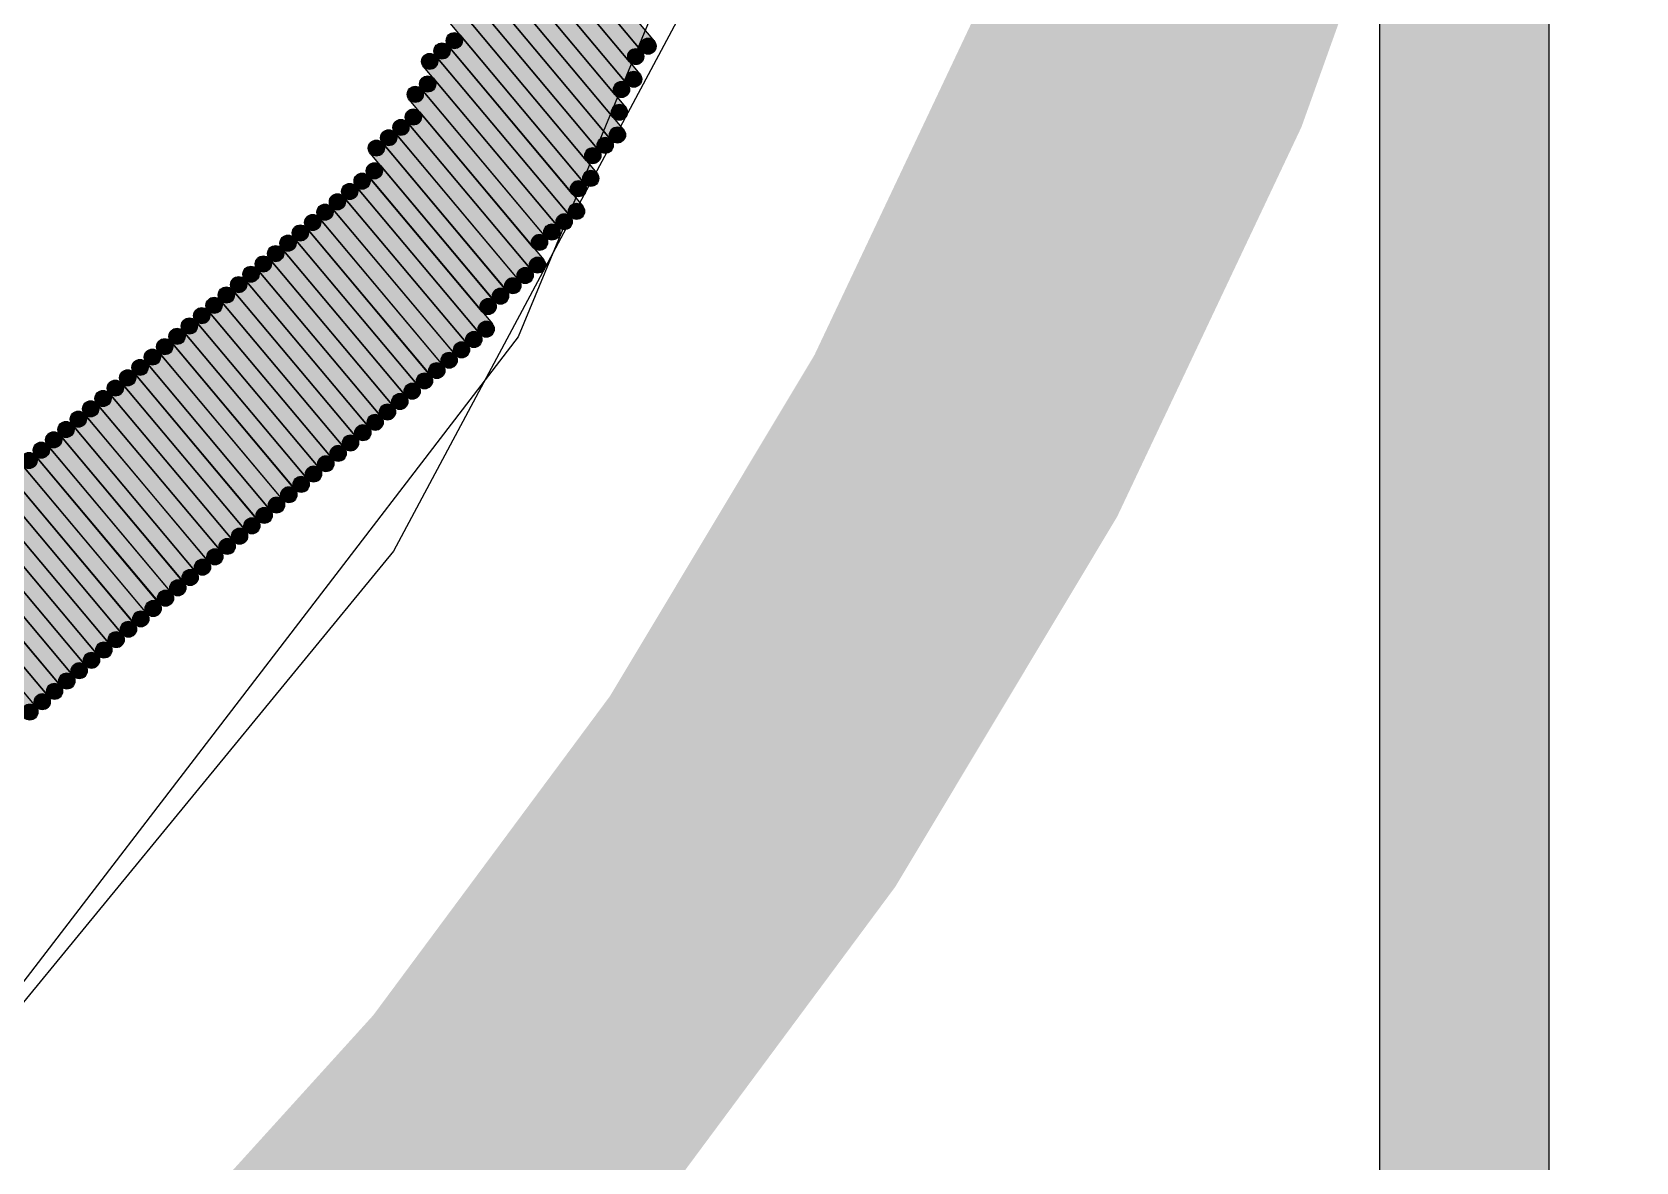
# Model space of a CAD drawing. Header units: millimetres. Extents: x -4 to 157, y -60 to 103.
# Drawn here: x 118.874 to 122.613, y -20.702 to -18.068 of the extents above; entities that cross this region are included whole.
import ezdxf

# ---------------------------------------------------------------- set-up
doc = ezdxf.new("R2010")
doc.units = ezdxf.units.MM
for name, color, linetype, true_color in [('BottomLayer', 5, 'Continuous', 0x0000ff), ('BottomSolder', 6, 'Continuous', 0xff00ff), ('KeepOutLayer', 6, 'Continuous', 0xff00ff), ('Mechanical18', 7, 'Continuous', 0x7f7f00), ('MidLayer1', 7, 'Continuous', 0x7f0000), ('MidLayer2', 7, 'Continuous', 0x3f7f00), ('TopLayer', 1, 'Continuous', 0xff0000)]:
    doc.layers.add(name, color=color, linetype=linetype, true_color=true_color)

msp = doc.modelspace()

# ---------------------------------------------------------------- hatches: boundary and pattern name
at = {"layer": 'BottomSolder', "true_color": 0xff00ff}
for points in [[(119.9335785423755, -17.68203178165088), (119.9623414576245, -17.65790821834911), (120.3241414576245, -18.08928821834911), (120.2953785423755, -18.11341178165088)], [(119.9289002357158, -17.73499380036017), (119.9576597642842, -17.71086619963983), (120.2954097642842, -18.11345619963983), (120.2666502357158, -18.13758380036017)], [(119.9243317176435, -17.78798556656261), (119.9530882823565, -17.76385443343739), (120.2907882823565, -18.16628443343739), (120.2620317176435, -18.19041556656261)], [(119.9197320441373, -17.84074595562776), (119.9484879558627, -17.81661404437224), (120.2620879558627, -18.19030404437225), (120.2333320441373, -18.21443595562776)], [(119.8909313374706, -17.86492511350406), (119.9196886625294, -17.84079488649595), (120.2573586625294, -18.24321488649595), (120.2286013374706, -18.26734511350405)], [(119.8862891463518, -17.91765250174502), (119.9150508536482, -17.89352749825498), (120.2527808536482, -18.29616749825498), (120.2240191463518, -18.32029250174502)], [(119.8529208943899, -17.99465458544061), (119.8816791056101, -17.9705254145594), (120.1953191056101, -18.3443354145594), (120.1665608943899, -18.36846458544061)], [(119.8817097516227, -17.97063322330914), (119.9104702483773, -17.94650677669086), (120.2241002483773, -18.32037677669086), (120.1953397516227, -18.34450322330913)], [(119.8482294706683, -18.04756288838303), (119.8769905293316, -18.02343711161696), (120.1905805293316, -18.39727711161696), (120.1618194706683, -18.42140288838304)], [(119.8437055935372, -18.10041826483014), (119.8724744064628, -18.07630173516986), (120.1618344064628, -18.42148173516986), (120.1330655935372, -18.44559826483015)], [(119.7861438100446, -18.14887805959409), (119.8148961899554, -18.12474194040591), (120.1286061899554, -18.49845194040591), (120.0998538100446, -18.52258805959409)], [(119.8149729237264, -18.12460700368045), (119.8437270762736, -18.10047299631955), (120.1574070762736, -18.47420299631955), (120.1286529237264, -18.49833700368045)], [(119.7527102126789, -18.22565377290073), (119.7814697873211, -18.20152622709927), (120.0710297873211, -18.54667622709926), (120.0422702126789, -18.57080377290074)], [(119.7816205377801, -18.20156416040452), (119.8103794622199, -18.17743583959548), (120.0998294622199, -18.52243583959549), (120.0710705377801, -18.54656416040451)], [(119.7192436414475, -18.30277785874839), (119.7479963585525, -18.27864214125161), (120.0376563585525, -18.62371214125161), (120.0089036414475, -18.64784785874839)], [(119.7480620258907, -18.27855593388482), (119.7768179741093, -18.25442406611517), (120.0664579741093, -18.59956406611517), (120.0377020258907, -18.62369593388483)], [(119.6906114978637, -18.32684530465077), (119.7193685021363, -18.30271469534923), (120.0088485021363, -18.64769469534923), (119.9800914978637, -18.67182530465077)], [(119.6618600474543, -18.35092357595337), (119.6906199525457, -18.32679642404663), (119.9801299525457, -18.67189642404662), (119.9513700474543, -18.69602357595338)], [(119.6573688375105, -18.40395213353646), (119.6861311624895, -18.37982786646354), (119.9514011624895, -18.69609786646353), (119.9226388375105, -18.72022213353647)], [(119.5997527292195, -18.45213677193394), (119.6285072707805, -18.42800322806606), (119.9180472707804, -18.77298322806606), (119.8892927292195, -18.79711677193394)], [(119.6286600942645, -18.42797363175158), (119.6574199057355, -18.40384636824843), (119.9468399057355, -18.74883636824842), (119.9180800942645, -18.77296363175158)], [(119.5711324250303, -18.47627640949043), (119.5998875749697, -18.45214359050956), (119.8893875749697, -18.79709359050957), (119.8606324250303, -18.82122640949044)], [(119.5135372080203, -18.52446019049891), (119.5423027919797, -18.5003398095011), (119.8316827919797, -18.8454498095011), (119.8029172080203, -18.86957019049891)], [(119.5422499813507, -18.50039349715654), (119.5710100186493, -18.47626650284345), (119.8605000186493, -18.82134650284345), (119.8317399813507, -18.84547349715655)], [(119.4847919815389, -18.54876588103421), (119.5135480184611, -18.52463411896579), (119.8030180184611, -18.86957411896579), (119.7742619815389, -18.89370588103422)], [(119.4271665046434, -18.59695126883285), (119.4559134953566, -18.57280873116715), (119.7455534953566, -18.91768873116715), (119.7168065046434, -18.94183126883286)], [(119.4560126229477, -18.57268664531247), (119.4847673770523, -18.54855335468753), (119.7743273770523, -18.89356335468753), (119.7455726229477, -18.91769664531247)], [(119.3985399152393, -18.6210334183495), (119.4273000847607, -18.59690658165049), (119.7167700847607, -18.9419665816505), (119.6880099152393, -18.9660934183495)], [(119.3410290810279, -18.66924242386578), (119.3697909189721, -18.64511757613421), (119.6593209189721, -18.99029757613421), (119.6305590810279, -19.01442242386578)], [(119.3696716084813, -18.64499543647513), (119.3984283915187, -18.62086456352486), (119.6880983915187, -18.96606456352487), (119.6593416084813, -18.99019543647514)], [(119.2836088628135, -18.71762216370409), (119.3123711371865, -18.69349783629591), (119.6017311371864, -19.03848783629591), (119.5729688628135, -19.0626121637041)], [(119.3122235246125, -18.6934777195622), (119.3409764753875, -18.6693422804378), (119.6304964753875, -19.0142522804378), (119.6017435246125, -19.03838771956219)], [(119.2546910402719, -18.74167475930707), (119.2834489597281, -18.71754524069294), (119.5729989597281, -19.06263524069293), (119.5442410402719, -19.08676475930707)], [(119.1972510213346, -18.78989473673732), (119.2260089786654, -18.76576526326268), (119.5154489786654, -19.11072526326268), (119.4866910213346, -19.13485473673732)], [(119.2260965924452, -18.76570945633564), (119.2548634075548, -18.74159054366436), (119.5442134075548, -19.08670054366436), (119.5154465924452, -19.11081945633564)], [(119.1684921135493, -18.81406603833947), (119.1972478864507, -18.78993396166052), (119.4867578864507, -19.13491396166053), (119.4580021135493, -19.15904603833948)], [(119.110988995183, -18.86229232152002), (119.139751004817, -18.83816767847998), (119.429151004817, -19.18319767847998), (119.400388995183, -19.20732232152002)], [(119.1397601011487, -18.83820363995765), (119.1685198988513, -18.81407636004235), (119.4578898988513, -19.15900636004235), (119.4291301011487, -19.18313363995765)], [(119.0822323042404, -18.88641626556331), (119.1109876957596, -18.86228373443669), (119.4006076957596, -19.2073837344367), (119.3718523042404, -19.2315162655633)], [(119.0247045255929, -18.93471891194641), (119.0534554744071, -18.91058108805358), (119.3429654744071, -19.25542108805358), (119.3142145255929, -19.27955891194642)], [(119.0534330844813, -18.9104471952072), (119.0821869155187, -18.8863128047928), (119.3718869155187, -19.23146280479281), (119.3431330844813, -19.25559719520719)], [(118.9959556428835, -18.95886024264408), (119.0247043571165, -18.93471975735591), (119.3143443571165, -19.27964975735591), (119.2855956428835, -19.30379024264408)], [(118.9384405708236, -19.00709419978953), (118.9671994291764, -18.98296580021046), (119.2566594291764, -19.32797580021046), (119.2279005708236, -19.35210419978954)], [(118.9672477573438, -18.98291084558309), (118.9960122426562, -18.95878915441691), (119.2854022426562, -19.30387915441691), (119.2566377573438, -19.32800084558309)], [(118.9097800942645, -19.03115363175157), (118.9385399057355, -19.00702636824843), (119.2279599057355, -19.35201636824843), (119.1992000942645, -19.37614363175157)], [(118.8522730407464, -19.07935714310101), (118.8810269592536, -19.05522285689899), (119.1705569592536, -19.40017285689899), (119.1418030407464, -19.42430714310101)], [(118.8808712195016, -19.05525497291252), (118.9096287804984, -19.03112502708748), (119.1991287804984, -19.37614502708748), (119.1703712195016, -19.40027497291252)], [(118.7946343380009, -19.12766868849913), (118.8233856619991, -19.10353131150087), (119.1129956619991, -19.44850131150087), (119.0842443380009, -19.47263868849912)], [(118.823372417743, -19.1035264008073), (118.852127582257, -19.07939359919271), (119.141677582257, -19.42440359919271), (119.112922417743, -19.44853640080729)], [(118.7659538541406, -19.15175811212369), (118.7947061458594, -19.12762188787632), (119.0843261458594, -19.47263188787632), (119.0555738541406, -19.49676811212369)], [(118.7085406438826, -19.20004428686862), (118.7372993561174, -19.17591571313138), (119.0267293561174, -19.52088571313138), (118.9979706438826, -19.54501428686861)], [(118.7371057744537, -19.17605039932824), (118.7658542255463, -19.15190960067176), (119.0555342255463, -19.49687960067176), (119.0267857744537, -19.52102039932824)], [(118.6798368970718, -19.22414981965692), (118.7086031029282, -19.20003018034308), (118.9979931029282, -19.54517018034308), (118.9692268970718, -19.56928981965692)], [(118.6221157337012, -19.27233035079733), (118.6508642662988, -19.24818964920267), (118.9405842662988, -19.59320964920268), (118.9118357337012, -19.61735035079732)], [(118.6509304908307, -19.2482041044446), (118.6796895091693, -19.2240758955554), (118.9692295091693, -19.5691858955554), (118.9404704908307, -19.59331410444459)], [(118.5934160125358, -19.29659068284646), (118.6221639874642, -19.27244931715354), (118.9118639874642, -19.61742931715354), (118.8831160125358, -19.64157068284646)], [(118.5646204247559, -19.32062402568798), (118.5933795752441, -19.29649597431202), (118.8828995752441, -19.64158597431202), (118.8541404247559, -19.66571402568798)]]:
    msp.add_hatch(color=6, dxfattribs=at).paths.add_polyline_path(points, flags=0)
h = msp.add_hatch(color=6, dxfattribs=at)
edge = h.paths.add_edge_path(flags=0)
edge.add_arc((119.82935, -18.11254), 0.01877, 0, 360)
h = msp.add_hatch(color=6, dxfattribs=at)
edge = h.paths.add_edge_path(flags=0)
edge.add_arc((119.85809, -18.08835999999999), 0.01877, 0, 360)
h = msp.add_hatch(color=6, dxfattribs=at)
edge = h.paths.add_edge_path(flags=0)
edge.add_arc((120.30976, -18.10135), 0.01877, 0, 360)
h = msp.add_hatch(color=6, dxfattribs=at)
edge = h.paths.add_edge_path(flags=0)
edge.add_arc((119.80052, -18.13681), 0.01877, 0, 360)
h = msp.add_hatch(color=6, dxfattribs=at)
edge = h.paths.add_edge_path(flags=0)
edge.add_arc((120.28103, -18.12552), 0.01877, 0, 360)
h = msp.add_hatch(color=6, dxfattribs=at)
edge = h.paths.add_edge_path(flags=0)
edge.add_arc((120.27641, -18.17835), 0.01877, 0, 360)
h = msp.add_hatch(color=6, dxfattribs=at)
edge = h.paths.add_edge_path(flags=0)
edge.add_arc((119.76709, -18.21359), 0.01877, 0, 360)
h = msp.add_hatch(color=6, dxfattribs=at)
edge = h.paths.add_edge_path(flags=0)
edge.add_arc((119.796, -18.1895), 0.01877, 0, 360)
h = msp.add_hatch(color=6, dxfattribs=at)
edge = h.paths.add_edge_path(flags=0)
edge.add_arc((120.24771, -18.20237), 0.01877, 0, 360)
h = msp.add_hatch(color=6, dxfattribs=at)
edge = h.paths.add_edge_path(flags=0)
edge.add_arc((120.24298, -18.25528), 0.01877, 0, 360)
h = msp.add_hatch(color=6, dxfattribs=at)
edge = h.paths.add_edge_path(flags=0)
edge.add_arc((119.73362, -18.29071), 0.01877, 0, 360)
h = msp.add_hatch(color=6, dxfattribs=at)
edge = h.paths.add_edge_path(flags=0)
edge.add_arc((119.76244, -18.26649), 0.01877, 0, 360)
h = msp.add_hatch(color=6, dxfattribs=at)
edge = h.paths.add_edge_path(flags=0)
edge.add_arc((119.67624, -18.33886), 0.01877, 0, 360)
h = msp.add_hatch(color=6, dxfattribs=at)
edge = h.paths.add_edge_path(flags=0)
edge.add_arc((119.70499, -18.31478000000001), 0.01877, 0, 360)
h = msp.add_hatch(color=6, dxfattribs=at)
edge = h.paths.add_edge_path(flags=0)
edge.add_arc((120.20972, -18.33244), 0.01877, 0, 360)
h = msp.add_hatch(color=6, dxfattribs=at)
edge = h.paths.add_edge_path(flags=0)
edge.add_arc((120.2384, -18.30822999999999), 0.01877, 0, 360)
h = msp.add_hatch(color=6, dxfattribs=at)
edge = h.paths.add_edge_path(flags=0)
edge.add_arc((120.18094, -18.3564), 0.01877, 0, 360)
h = msp.add_hatch(color=6, dxfattribs=at)
edge = h.paths.add_edge_path(flags=0)
edge.add_arc((119.67175, -18.39189), 0.01877, 0, 360)
h = msp.add_hatch(color=6, dxfattribs=at)
edge = h.paths.add_edge_path(flags=0)
edge.add_arc((120.1762, -18.40934), 0.01877, 0, 360)
h = msp.add_hatch(color=6, dxfattribs=at)
edge = h.paths.add_edge_path(flags=0)
edge.add_arc((119.61413, -18.44007), 0.01877, 0, 360)
h = msp.add_hatch(color=6, dxfattribs=at)
edge = h.paths.add_edge_path(flags=0)
edge.add_arc((119.64304, -18.41591), 0.01877, 0, 360)
h = msp.add_hatch(color=6, dxfattribs=at)
edge = h.paths.add_edge_path(flags=0)
edge.add_arc((120.14745, -18.43354), 0.01877, 0, 360)
h = msp.add_hatch(color=6, dxfattribs=at)
edge = h.paths.add_edge_path(flags=0)
edge.add_arc((119.55663, -18.48833), 0.01877, 0, 360)
h = msp.add_hatch(color=6, dxfattribs=at)
edge = h.paths.add_edge_path(flags=0)
edge.add_arc((119.58551, -18.46420999999999), 0.01877, 0, 360)
h = msp.add_hatch(color=6, dxfattribs=at)
edge = h.paths.add_edge_path(flags=0)
edge.add_arc((120.14303, -18.48627), 0.01877, 0, 360)
h = msp.add_hatch(color=6, dxfattribs=at)
edge = h.paths.add_edge_path(flags=0)
edge.add_arc((119.52792, -18.5124), 0.01877, 0, 360)
h = msp.add_hatch(color=6, dxfattribs=at)
edge = h.paths.add_edge_path(flags=0)
edge.add_arc((120.11423, -18.51052), 0.01877, 0, 360)
h = msp.add_hatch(color=6, dxfattribs=at)
edge = h.paths.add_edge_path(flags=0)
edge.add_arc((119.47039, -18.56062), 0.01877, 0, 360)
h = msp.add_hatch(color=6, dxfattribs=at)
edge = h.paths.add_edge_path(flags=0)
edge.add_arc((119.49917, -18.5367), 0.01877, 0, 360)
h = msp.add_hatch(color=6, dxfattribs=at)
edge = h.paths.add_edge_path(flags=0)
edge.add_arc((120.05665, -18.55874), 0.01877, 0, 360)
h = msp.add_hatch(color=6, dxfattribs=at)
edge = h.paths.add_edge_path(flags=0)
edge.add_arc((120.08545, -18.5345), 0.01877, 0, 360)
h = msp.add_hatch(color=6, dxfattribs=at)
edge = h.paths.add_edge_path(flags=0)
edge.add_arc((119.44154, -18.58488), 0.01877, 0, 360)
h = msp.add_hatch(color=6, dxfattribs=at)
edge = h.paths.add_edge_path(flags=0)
edge.add_arc((119.38405, -18.63292999999999), 0.01877, 0, 360)
h = msp.add_hatch(color=6, dxfattribs=at)
edge = h.paths.add_edge_path(flags=0)
edge.add_arc((119.41292, -18.60897), 0.01877, 0, 360)
h = msp.add_hatch(color=6, dxfattribs=at)
edge = h.paths.add_edge_path(flags=0)
edge.add_arc((120.02328, -18.63578), 0.01877, 0, 360)
h = msp.add_hatch(color=6, dxfattribs=at)
edge = h.paths.add_edge_path(flags=0)
edge.add_arc((120.05208, -18.61163), 0.01877, 0, 360)
h = msp.add_hatch(color=6, dxfattribs=at)
edge = h.paths.add_edge_path(flags=0)
edge.add_arc((119.35541, -18.65718), 0.01877, 0, 360)
h = msp.add_hatch(color=6, dxfattribs=at)
edge = h.paths.add_edge_path(flags=0)
edge.add_arc((119.99447, -18.65976), 0.01877, 0, 360)
h = msp.add_hatch(color=6, dxfattribs=at)
edge = h.paths.add_edge_path(flags=0)
edge.add_arc((119.29799, -18.70556), 0.01877, 0, 360)
h = msp.add_hatch(color=6, dxfattribs=at)
edge = h.paths.add_edge_path(flags=0)
edge.add_arc((119.3266, -18.68141), 0.01877, 0, 360)
h = msp.add_hatch(color=6, dxfattribs=at)
edge = h.paths.add_edge_path(flags=0)
edge.add_arc((119.93702, -18.70816), 0.01877, 0, 360)
h = msp.add_hatch(color=6, dxfattribs=at)
edge = h.paths.add_edge_path(flags=0)
edge.add_arc((119.96575, -18.68396), 0.01877, 0, 360)
h = msp.add_hatch(color=6, dxfattribs=at)
edge = h.paths.add_edge_path(flags=0)
edge.add_arc((119.26907, -18.72961), 0.01877, 0, 360)
h = msp.add_hatch(color=6, dxfattribs=at)
edge = h.paths.add_edge_path(flags=0)
edge.add_arc((119.21163, -18.77783), 0.01877, 0, 360)
h = msp.add_hatch(color=6, dxfattribs=at)
edge = h.paths.add_edge_path(flags=0)
edge.add_arc((119.24048, -18.75365), 0.01877, 0, 360)
h = msp.add_hatch(color=6, dxfattribs=at)
edge = h.paths.add_edge_path(flags=0)
edge.add_arc((119.90367, -18.78505), 0.01877, 0, 360)
h = msp.add_hatch(color=6, dxfattribs=at)
edge = h.paths.add_edge_path(flags=0)
edge.add_arc((119.93246, -18.7609), 0.01877, 0, 360)
h = msp.add_hatch(color=6, dxfattribs=at)
edge = h.paths.add_edge_path(flags=0)
edge.add_arc((119.18287, -18.802), 0.01877, 0, 360)
h = msp.add_hatch(color=6, dxfattribs=at)
edge = h.paths.add_edge_path(flags=0)
edge.add_arc((119.87501, -18.80916000000001), 0.01877, 0, 360)
h = msp.add_hatch(color=6, dxfattribs=at)
edge = h.paths.add_edge_path(flags=0)
edge.add_arc((119.12537, -18.85023), 0.01877, 0, 360)
h = msp.add_hatch(color=6, dxfattribs=at)
edge = h.paths.add_edge_path(flags=0)
edge.add_arc((119.15414, -18.82614), 0.01877, 0, 360)
h = msp.add_hatch(color=6, dxfattribs=at)
edge = h.paths.add_edge_path(flags=0)
edge.add_arc((119.8173, -18.85751), 0.01877, 0, 360)
h = msp.add_hatch(color=6, dxfattribs=at)
edge = h.paths.add_edge_path(flags=0)
edge.add_arc((119.84612, -18.83341), 0.01877, 0, 360)
h = msp.add_hatch(color=6, dxfattribs=at)
edge = h.paths.add_edge_path(flags=0)
edge.add_arc((119.06781, -18.89838), 0.01877, 0, 360)
h = msp.add_hatch(color=6, dxfattribs=at)
edge = h.paths.add_edge_path(flags=0)
edge.add_arc((119.09661, -18.87435), 0.01877, 0, 360)
h = msp.add_hatch(color=6, dxfattribs=at)
edge = h.paths.add_edge_path(flags=0)
edge.add_arc((119.78864, -18.88164), 0.01877, 0, 360)
h = msp.add_hatch(color=6, dxfattribs=at)
edge = h.paths.add_edge_path(flags=0)
edge.add_arc((119.03908, -18.92265), 0.01877, 0, 360)
h = msp.add_hatch(color=6, dxfattribs=at)
edge = h.paths.add_edge_path(flags=0)
edge.add_arc((119.73118, -18.92976), 0.01877, 0, 360)
h = msp.add_hatch(color=6, dxfattribs=at)
edge = h.paths.add_edge_path(flags=0)
edge.add_arc((119.75995, -18.90563), 0.01877, 0, 360)
h = msp.add_hatch(color=6, dxfattribs=at)
edge = h.paths.add_edge_path(flags=0)
edge.add_arc((118.98163, -18.97085), 0.01877, 0, 360)
h = msp.add_hatch(color=6, dxfattribs=at)
edge = h.paths.add_edge_path(flags=0)
edge.add_arc((119.01033, -18.94679), 0.01877, 0, 360)
h = msp.add_hatch(color=6, dxfattribs=at)
edge = h.paths.add_edge_path(flags=0)
edge.add_arc((119.70239, -18.95403), 0.01877, 0, 360)
h = msp.add_hatch(color=6, dxfattribs=at)
edge = h.paths.add_edge_path(flags=0)
edge.add_arc((118.95282, -18.99503), 0.01877, 0, 360)
h = msp.add_hatch(color=6, dxfattribs=at)
edge = h.paths.add_edge_path(flags=0)
edge.add_arc((119.64494, -19.00236), 0.01877, 0, 360)
h = msp.add_hatch(color=6, dxfattribs=at)
edge = h.paths.add_edge_path(flags=0)
edge.add_arc((119.67372, -18.97813), 0.01877, 0, 360)
h = msp.add_hatch(color=6, dxfattribs=at)
edge = h.paths.add_edge_path(flags=0)
edge.add_arc((118.89525, -19.04319), 0.01877, 0, 360)
h = msp.add_hatch(color=6, dxfattribs=at)
edge = h.paths.add_edge_path(flags=0)
edge.add_arc((118.92416, -19.01909), 0.01877, 0, 360)
h = msp.add_hatch(color=6, dxfattribs=at)
edge = h.paths.add_edge_path(flags=0)
edge.add_arc((119.61612, -19.02632000000001), 0.01877, 0, 360)
h = msp.add_hatch(color=6, dxfattribs=at)
edge = h.paths.add_edge_path(flags=0)
edge.add_arc((118.86665, -19.06729), 0.01877, 0, 360)
h = msp.add_hatch(color=6, dxfattribs=at)
edge = h.paths.add_edge_path(flags=0)
edge.add_arc((119.55862, -19.0747), 0.01877, 0, 360)
h = msp.add_hatch(color=6, dxfattribs=at)
edge = h.paths.add_edge_path(flags=0)
edge.add_arc((119.58735, -19.05055), 0.01877, 0, 360)
h = msp.add_hatch(color=6, dxfattribs=at)
edge = h.paths.add_edge_path(flags=0)
edge.add_arc((119.50107, -19.12279), 0.01877, 0, 360)
h = msp.add_hatch(color=6, dxfattribs=at)
edge = h.paths.add_edge_path(flags=0)
edge.add_arc((119.52983, -19.09876), 0.01877, 0, 360)
h = msp.add_hatch(color=6, dxfattribs=at)
edge = h.paths.add_edge_path(flags=0)
edge.add_arc((119.47238, -19.14698), 0.01877, 0, 360)
h = msp.add_hatch(color=6, dxfattribs=at)
edge = h.paths.add_edge_path(flags=0)
edge.add_arc((119.41477, -19.19526), 0.01877, 0, 360)
h = msp.add_hatch(color=6, dxfattribs=at)
edge = h.paths.add_edge_path(flags=0)
edge.add_arc((119.44351, -19.17107), 0.01877, 0, 360)
h = msp.add_hatch(color=6, dxfattribs=at)
edge = h.paths.add_edge_path(flags=0)
edge.add_arc((119.38623, -19.21945), 0.01877, 0, 360)
h = msp.add_hatch(color=6, dxfattribs=at)
edge = h.paths.add_edge_path(flags=0)
edge.add_arc((119.32859, -19.26749), 0.01877, 0, 360)
h = msp.add_hatch(color=6, dxfattribs=at)
edge = h.paths.add_edge_path(flags=0)
edge.add_arc((119.35751, -19.24353), 0.01877, 0, 360)
h = msp.add_hatch(color=6, dxfattribs=at)
edge = h.paths.add_edge_path(flags=0)
edge.add_arc((119.29997, -19.29172), 0.01877, 0, 360)
h = msp.add_hatch(color=6, dxfattribs=at)
edge = h.paths.add_edge_path(flags=0)
edge.add_arc((119.24228, -19.34003999999999), 0.01877, 0, 360)
h = msp.add_hatch(color=6, dxfattribs=at)
edge = h.paths.add_edge_path(flags=0)
edge.add_arc((119.27102, -19.31594), 0.01877, 0, 360)
h = msp.add_hatch(color=6, dxfattribs=at)
edge = h.paths.add_edge_path(flags=0)
edge.add_arc((119.21358, -19.36408), 0.01877, 0, 360)
h = msp.add_hatch(color=6, dxfattribs=at)
edge = h.paths.add_edge_path(flags=0)
edge.add_arc((119.15618, -19.41224), 0.01877, 0, 360)
h = msp.add_hatch(color=6, dxfattribs=at)
edge = h.paths.add_edge_path(flags=0)
edge.add_arc((119.18475, -19.38821), 0.01877, 0, 360)
h = msp.add_hatch(color=6, dxfattribs=at)
edge = h.paths.add_edge_path(flags=0)
edge.add_arc((119.09862, -19.46057), 0.01877, 0, 360)
h = msp.add_hatch(color=6, dxfattribs=at)
edge = h.paths.add_edge_path(flags=0)
edge.add_arc((119.1273, -19.43647), 0.01877, 0, 360)
h = msp.add_hatch(color=6, dxfattribs=at)
edge = h.paths.add_edge_path(flags=0)
edge.add_arc((119.06995, -19.4847), 0.01877, 0, 360)
h = msp.add_hatch(color=6, dxfattribs=at)
edge = h.paths.add_edge_path(flags=0)
edge.add_arc((119.01235, -19.53295), 0.01877, 0, 360)
h = msp.add_hatch(color=6, dxfattribs=at)
edge = h.paths.add_edge_path(flags=0)
edge.add_arc((119.04116, -19.50895000000001), 0.01877, 0, 360)
h = msp.add_hatch(color=6, dxfattribs=at)
edge = h.paths.add_edge_path(flags=0)
edge.add_arc((118.98361, -19.55723), 0.01877, 0, 360)
h = msp.add_hatch(color=6, dxfattribs=at)
edge = h.paths.add_edge_path(flags=0)
edge.add_arc((118.92621, -19.60528), 0.01877, 0, 360)
h = msp.add_hatch(color=6, dxfattribs=at)
edge = h.paths.add_edge_path(flags=0)
edge.add_arc((118.95485, -19.58125), 0.01877, 0, 360)
h = msp.add_hatch(color=6, dxfattribs=at)
edge = h.paths.add_edge_path(flags=0)
edge.add_arc((118.89749, -19.6295), 0.01877, 0, 360)
h = msp.add_hatch(color=6, dxfattribs=at)
edge = h.paths.add_edge_path(flags=0)
edge.add_arc((118.86852, -19.65365), 0.01877, 0, 360)
at = {"layer": 'Mechanical18', "true_color": 0x7f7f00}
msp.add_hatch(color=56, dxfattribs=at).paths.add_polyline_path([(122.40945, -37.81101999999999), (122.01575, -37.81101999999999), (122.01575, 63.37008000000001), (122.40945, 63.37008)], flags=0)

# ---------------------------------------------------------------- linework, layer by layer
at = {"layer": 'BottomLayer'}
for p, q in [((120.88758, -16.65234), (120.00666, -18.77905999999999)), ((120.00666, -18.77905999999999), (118.60532, -20.60532))]:
    msp.add_line(p, q, dxfattribs=at)
at = {"layer": 'BottomSolder', "color": 6, "true_color": 0xff00ff}
for p, q in [((120.2953785423755, -18.11341178165088), (119.9335785423755, -17.68203178165088)), ((119.9623414576245, -17.65790821834911), (120.3241414576245, -18.08928821834911)), ((119.9576597642842, -17.71086619963983), (120.2954097642842, -18.11345619963983)), ((120.2666502357158, -18.13758380036017), (119.9289002357158, -17.73499380036017)), ((120.2620317176435, -18.19041556656261), (119.9243317176435, -17.78798556656261)), ((119.9530882823565, -17.76385443343739), (120.2907882823565, -18.16628443343739)), ((119.9484879558627, -17.81661404437224), (120.2620879558627, -18.19030404437225)), ((120.2286013374706, -18.26734511350405), (119.8909313374706, -17.86492511350406)), ((119.9196886625294, -17.84079488649595), (120.2573586625294, -18.24321488649595)), ((120.2333320441373, -18.21443595562776), (119.9197320441373, -17.84074595562776)), ((119.9150508536482, -17.89352749825498), (120.2527808536482, -18.29616749825498)), ((120.2240191463518, -18.32029250174502), (119.8862891463518, -17.91765250174502)), ((119.8816791056101, -17.9705254145594), (120.1953191056101, -18.3443354145594)), ((120.1953397516227, -18.34450322330913), (119.8817097516227, -17.97063322330914)), ((119.9104702483773, -17.94650677669086), (120.2241002483773, -18.32037677669086)), ((120.1665608943899, -18.36846458544061), (119.8529208943899, -17.99465458544061)), ((120.1618194706683, -18.42140288838304), (119.8482294706683, -18.04756288838303)), ((119.8769905293316, -18.02343711161696), (120.1905805293316, -18.39727711161696)), ((119.8437055935372, -18.10041826483014), (119.8724744064628, -18.07630173516986)), ((119.8724744064628, -18.07630173516986), (120.1618344064628, -18.42148173516986)), ((120.3241414576245, -18.08928821834911), (120.2953785423755, -18.11341178165088)), ((119.7861438100446, -18.14887805959409), (119.8148961899554, -18.12474194040591)), ((119.8148961899554, -18.12474194040591), (120.1286061899554, -18.49845194040591)), ((119.8149729237264, -18.12460700368045), (119.8437270762736, -18.10047299631955)), ((120.1286529237264, -18.49833700368045), (119.8149729237264, -18.12460700368045)), ((120.1330655935372, -18.44559826483015), (119.8437055935372, -18.10041826483014)), ((119.8437270762736, -18.10047299631955), (120.1574070762736, -18.47420299631955)), ((120.2954097642842, -18.11345619963983), (120.2666502357158, -18.13758380036017)), ((120.0998538100446, -18.52258805959409), (119.7861438100446, -18.14887805959409)), ((120.2907882823565, -18.16628443343739), (120.2620317176435, -18.19041556656261)), ((119.7527102126789, -18.22565377290073), (119.7814697873211, -18.20152622709927)), ((119.7814697873211, -18.20152622709927), (120.0710297873211, -18.54667622709926)), ((119.7816205377801, -18.20156416040452), (119.8103794622199, -18.17743583959548)), ((120.0710705377801, -18.54656416040451), (119.7816205377801, -18.20156416040452)), ((119.8103794622199, -18.17743583959548), (120.0998294622199, -18.52243583959549)), ((120.2620879558627, -18.19030404437225), (120.2333320441373, -18.21443595562776)), ((120.0422702126789, -18.57080377290074), (119.7527102126789, -18.22565377290073)), ((120.2573586625294, -18.24321488649595), (120.2286013374706, -18.26734511350405)), ((119.7192436414475, -18.30277785874839), (119.7479963585525, -18.27864214125161)), ((119.7479963585525, -18.27864214125161), (120.0376563585525, -18.62371214125161)), ((119.7480620258907, -18.27855593388482), (119.7768179741093, -18.25442406611517)), ((120.0377020258907, -18.62369593388483), (119.7480620258907, -18.27855593388482)), ((119.7768179741093, -18.25442406611517), (120.0664579741093, -18.59956406611517)), ((119.6906114978637, -18.32684530465077), (119.7193685021363, -18.30271469534923)), ((120.0089036414475, -18.64784785874839), (119.7192436414475, -18.30277785874839)), ((119.7193685021363, -18.30271469534923), (120.0088485021363, -18.64769469534923)), ((120.2527808536482, -18.29616749825498), (120.2240191463518, -18.32029250174502)), ((119.6618600474543, -18.35092357595337), (119.6906199525457, -18.32679642404663)), ((119.9513700474543, -18.69602357595338), (119.6618600474543, -18.35092357595337)), ((119.9800914978637, -18.67182530465077), (119.6906114978637, -18.32684530465077)), ((119.6906199525457, -18.32679642404663), (119.9801299525457, -18.67189642404662)), ((120.1953191056101, -18.3443354145594), (120.1665608943899, -18.36846458544061)), ((120.2241002483773, -18.32037677669086), (120.1953397516227, -18.34450322330913)), ((119.6573688375105, -18.40395213353646), (119.6861311624895, -18.37982786646354)), ((119.6861311624895, -18.37982786646354), (119.9514011624895, -18.69609786646353)), ((119.5997527292195, -18.45213677193394), (119.6285072707805, -18.42800322806606)), ((119.6285072707805, -18.42800322806606), (119.9180472707804, -18.77298322806606)), ((119.6286600942645, -18.42797363175158), (119.6574199057355, -18.40384636824843)), ((119.9180800942645, -18.77296363175158), (119.6286600942645, -18.42797363175158)), ((119.9226388375105, -18.72022213353647), (119.6573688375105, -18.40395213353646)), ((119.6574199057355, -18.40384636824843), (119.9468399057355, -18.74883636824842)), ((120.1618344064628, -18.42148173516986), (120.1330655935372, -18.44559826483015)), ((120.1905805293316, -18.39727711161696), (120.1618194706683, -18.42140288838304)), ((119.5711324250303, -18.47627640949043), (119.5998875749697, -18.45214359050956)), ((119.8892927292195, -18.79711677193394), (119.5997527292195, -18.45213677193394)), ((119.5998875749697, -18.45214359050956), (119.8893875749697, -18.79709359050957)), ((119.5135372080203, -18.52446019049891), (119.5423027919797, -18.5003398095011)), ((119.5422499813507, -18.50039349715654), (119.5710100186493, -18.47626650284345)), ((119.8317399813507, -18.84547349715655), (119.5422499813507, -18.50039349715654)), ((119.5423027919797, -18.5003398095011), (119.8316827919797, -18.8454498095011)), ((119.5710100186493, -18.47626650284345), (119.8605000186493, -18.82134650284345)), ((119.8606324250303, -18.82122640949044), (119.5711324250303, -18.47627640949043)), ((120.1286061899554, -18.49845194040591), (120.0998538100446, -18.52258805959409)), ((120.1574070762736, -18.47420299631955), (120.1286529237264, -18.49833700368045)), ((119.4847919815389, -18.54876588103421), (119.5135480184611, -18.52463411896579)), ((119.8029172080203, -18.86957019049891), (119.5135372080203, -18.52446019049891)), ((119.5135480184611, -18.52463411896579), (119.8030180184611, -18.86957411896579)), ((120.0998294622199, -18.52243583959549), (120.0710705377801, -18.54656416040451)), ((119.4271665046434, -18.59695126883285), (119.4559134953566, -18.57280873116715)), ((119.4559134953566, -18.57280873116715), (119.7455534953566, -18.91768873116715)), ((119.4560126229477, -18.57268664531247), (119.4847673770523, -18.54855335468753)), ((119.7455726229477, -18.91769664531247), (119.4560126229477, -18.57268664531247)), ((119.4847673770523, -18.54855335468753), (119.7743273770523, -18.89356335468753)), ((119.7742619815389, -18.89370588103422), (119.4847919815389, -18.54876588103421)), ((120.0710297873211, -18.54667622709926), (120.0422702126789, -18.57080377290074)), ((119.3985399152393, -18.6210334183495), (119.4273000847607, -18.59690658165049)), ((119.7168065046434, -18.94183126883286), (119.4271665046434, -18.59695126883285)), ((119.4273000847607, -18.59690658165049), (119.7167700847607, -18.9419665816505)), ((120.0664579741093, -18.59956406611517), (120.0377020258907, -18.62369593388483)), ((119.3410290810279, -18.66924242386578), (119.3697909189721, -18.64511757613421)), ((119.3696716084813, -18.64499543647513), (119.3984283915187, -18.62086456352486)), ((119.6593416084813, -18.99019543647514), (119.3696716084813, -18.64499543647513)), ((119.3697909189721, -18.64511757613421), (119.6593209189721, -18.99029757613421)), ((119.3984283915187, -18.62086456352486), (119.6880983915187, -18.96606456352487)), ((119.6880099152393, -18.9660934183495), (119.3985399152393, -18.6210334183495)), ((120.0088485021363, -18.64769469534923), (119.9800914978637, -18.67182530465077)), ((120.0376563585525, -18.62371214125161), (120.0089036414475, -18.64784785874839)), ((119.2836088628135, -18.71762216370409), (119.3123711371865, -18.69349783629591)), ((119.3122235246125, -18.6934777195622), (119.3409764753875, -18.6693422804378)), ((119.6017435246125, -19.03838771956219), (119.3122235246125, -18.6934777195622)), ((119.3123711371865, -18.69349783629591), (119.6017311371864, -19.03848783629591)), ((119.3409764753875, -18.6693422804378), (119.6304964753875, -19.0142522804378)), ((119.6305590810279, -19.01442242386578), (119.3410290810279, -18.66924242386578)), ((119.9801299525457, -18.67189642404662), (119.9513700474543, -18.69602357595338)), ((119.2546910402719, -18.74167475930707), (119.2834489597281, -18.71754524069294)), ((119.2834489597281, -18.71754524069294), (119.5729989597281, -19.06263524069293)), ((119.5729688628135, -19.0626121637041), (119.2836088628135, -18.71762216370409)), ((119.9514011624895, -18.69609786646353), (119.9226388375105, -18.72022213353647)), ((119.1972510213346, -18.78989473673732), (119.2260089786654, -18.76576526326268)), ((119.2260089786654, -18.76576526326268), (119.5154489786654, -19.11072526326268)), ((119.2260965924452, -18.76570945633564), (119.2548634075548, -18.74159054366436)), ((119.5154465924452, -19.11081945633564), (119.2260965924452, -18.76570945633564)), ((119.5442410402719, -19.08676475930707), (119.2546910402719, -18.74167475930707)), ((119.2548634075548, -18.74159054366436), (119.5442134075548, -19.08670054366436)), ((119.9468399057355, -18.74883636824842), (119.9180800942645, -18.77296363175158)), ((119.1684921135493, -18.81406603833947), (119.1972478864507, -18.78993396166052)), ((119.1972478864507, -18.78993396166052), (119.4867578864507, -19.13491396166053)), ((119.4866910213346, -19.13485473673732), (119.1972510213346, -18.78989473673732)), ((119.8893875749697, -18.79709359050957), (119.8606324250303, -18.82122640949044)), ((119.9180472707804, -18.77298322806606), (119.8892927292195, -18.79711677193394)), ((119.110988995183, -18.86229232152002), (119.139751004817, -18.83816767847998)), ((119.139751004817, -18.83816767847998), (119.429151004817, -19.18319767847998)), ((119.1397601011487, -18.83820363995765), (119.1685198988513, -18.81407636004235)), ((119.4291301011487, -19.18313363995765), (119.1397601011487, -18.83820363995765)), ((119.4580021135493, -19.15904603833948), (119.1684921135493, -18.81406603833947)), ((119.1685198988513, -18.81407636004235), (119.4578898988513, -19.15900636004235)), ((119.8605000186493, -18.82134650284345), (119.8317399813507, -18.84547349715655)), ((119.0822323042404, -18.88641626556331), (119.1109876957596, -18.86228373443669)), ((119.1109876957596, -18.86228373443669), (119.4006076957596, -19.2073837344367)), ((119.400388995183, -19.20732232152002), (119.110988995183, -18.86229232152002)), ((119.8030180184611, -18.86957411896579), (119.7742619815389, -18.89370588103422)), ((119.8316827919797, -18.8454498095011), (119.8029172080203, -18.86957019049891)), ((119.0247045255929, -18.93471891194641), (119.0534554744071, -18.91058108805358)), ((119.0534330844813, -18.9104471952072), (119.0821869155187, -18.8863128047928)), ((119.3431330844813, -19.25559719520719), (119.0534330844813, -18.9104471952072)), ((119.0534554744071, -18.91058108805358), (119.3429654744071, -19.25542108805358)), ((119.0821869155187, -18.8863128047928), (119.3718869155187, -19.23146280479281)), ((119.3718523042404, -19.2315162655633), (119.0822323042404, -18.88641626556331)), ((119.7455534953566, -18.91768873116715), (119.7168065046434, -18.94183126883286)), ((119.7743273770523, -18.89356335468753), (119.7455726229477, -18.91769664531247)), ((118.9959556428835, -18.95886024264408), (119.0247043571165, -18.93471975735591)), ((119.0247043571165, -18.93471975735591), (119.3143443571165, -19.27964975735591)), ((119.3142145255929, -19.27955891194642), (119.0247045255929, -18.93471891194641)), ((119.7167700847607, -18.9419665816505), (119.6880099152393, -18.9660934183495)), ((118.9384405708236, -19.00709419978953), (118.9671994291764, -18.98296580021046)), ((118.9671994291764, -18.98296580021046), (119.2566594291764, -19.32797580021046)), ((118.9672477573438, -18.98291084558309), (118.9960122426562, -18.95878915441691)), ((119.2566377573438, -19.32800084558309), (118.9672477573438, -18.98291084558309)), ((119.2855956428835, -19.30379024264408), (118.9959556428835, -18.95886024264408)), ((118.9960122426562, -18.95878915441691), (119.2854022426562, -19.30387915441691)), ((119.6593209189721, -18.99029757613421), (119.6305590810279, -19.01442242386578)), ((119.6880983915187, -18.96606456352487), (119.6593416084813, -18.99019543647514)), ((118.9097800942645, -19.03115363175157), (118.9385399057355, -19.00702636824843)), ((119.2279005708236, -19.35210419978954), (118.9384405708236, -19.00709419978953)), ((118.9385399057355, -19.00702636824843), (119.2279599057355, -19.35201636824843)), ((119.6304964753875, -19.0142522804378), (119.6017435246125, -19.03838771956219)), ((118.8522730407464, -19.07935714310101), (118.8810269592536, -19.05522285689899)), ((118.8808712195016, -19.05525497291252), (118.9096287804984, -19.03112502708748)), ((119.1703712195016, -19.40027497291252), (118.8808712195016, -19.05525497291252)), ((118.8810269592536, -19.05522285689899), (119.1705569592536, -19.40017285689899)), ((118.9096287804984, -19.03112502708748), (119.1991287804984, -19.37614502708748)), ((119.1992000942645, -19.37614363175157), (118.9097800942645, -19.03115363175157)), ((119.5729989597281, -19.06263524069293), (119.5442410402719, -19.08676475930707)), ((119.6017311371864, -19.03848783629591), (119.5729688628135, -19.0626121637041)), ((119.112922417743, -19.44853640080729), (118.823372417743, -19.1035264008073)), ((118.8233856619991, -19.10353131150087), (119.1129956619991, -19.44850131150087)), ((118.852127582257, -19.07939359919271), (119.141677582257, -19.42440359919271)), ((119.1418030407464, -19.42430714310101), (118.8522730407464, -19.07935714310101)), ((119.5442134075548, -19.08670054366436), (119.5154465924452, -19.11081945633564)), ((119.0842443380009, -19.47263868849912), (118.7946343380009, -19.12766868849913)), ((118.7947061458594, -19.12762188787632), (119.0843261458594, -19.47263188787632)), ((119.4867578864507, -19.13491396166053), (119.4580021135493, -19.15904603833948)), ((119.5154489786654, -19.11072526326268), (119.4866910213346, -19.13485473673732)), ((119.0267857744537, -19.52102039932824), (118.7371057744537, -19.17605039932824)), ((118.7372993561174, -19.17591571313138), (119.0267293561174, -19.52088571313138)), ((118.7658542255463, -19.15190960067176), (119.0555342255463, -19.49687960067176)), ((119.0555738541406, -19.49676811212369), (118.7659538541406, -19.15175811212369)), ((119.4578898988513, -19.15900636004235), (119.4291301011487, -19.18313363995765)), ((118.9979706438826, -19.54501428686861), (118.7085406438826, -19.20004428686862)), ((118.7086031029282, -19.20003018034308), (118.9979931029282, -19.54517018034308)), ((119.4006076957596, -19.2073837344367), (119.3718523042404, -19.2315162655633)), ((119.429151004817, -19.18319767847998), (119.400388995183, -19.20732232152002)), ((118.6508642662988, -19.24818964920267), (118.9405842662988, -19.59320964920268)), ((118.9404704908307, -19.59331410444459), (118.6509304908307, -19.2482041044446)), ((118.6796895091693, -19.2240758955554), (118.9692295091693, -19.5691858955554)), ((118.9692268970718, -19.56928981965692), (118.6798368970718, -19.22414981965692)), ((119.3718869155187, -19.23146280479281), (119.3431330844813, -19.25559719520719)), ((118.9118357337012, -19.61735035079732), (118.6221157337012, -19.27233035079733)), ((118.6221639874642, -19.27244931715354), (118.9118639874642, -19.61742931715354)), ((119.3143443571165, -19.27964975735591), (119.2855956428835, -19.30379024264408)), ((119.3429654744071, -19.25542108805358), (119.3142145255929, -19.27955891194642)), ((118.5933795752441, -19.29649597431202), (118.8828995752441, -19.64158597431202)), ((118.8831160125358, -19.64157068284646), (118.5934160125358, -19.29659068284646)), ((119.2566594291764, -19.32797580021046), (119.2279005708236, -19.35210419978954)), ((119.2854022426562, -19.30387915441691), (119.2566377573438, -19.32800084558309)), ((119.2279599057355, -19.35201636824843), (119.1992000942645, -19.37614363175157)), ((119.1705569592536, -19.40017285689899), (119.1418030407464, -19.42430714310101)), ((119.1991287804984, -19.37614502708748), (119.1703712195016, -19.40027497291252)), ((119.141677582257, -19.42440359919271), (119.112922417743, -19.44853640080729)), ((119.0843261458594, -19.47263188787632), (119.0555738541406, -19.49676811212369)), ((119.1129956619991, -19.44850131150087), (119.0842443380009, -19.47263868849912)), ((119.0555342255463, -19.49687960067176), (119.0267857744537, -19.52102039932824)), ((118.9979931029282, -19.54517018034308), (118.9692268970718, -19.56928981965692)), ((119.0267293561174, -19.52088571313138), (118.9979706438826, -19.54501428686861)), ((118.9692295091693, -19.5691858955554), (118.9404704908307, -19.59331410444459)), ((118.9118639874642, -19.61742931715354), (118.8831160125358, -19.64157068284646)), ((118.9405842662988, -19.59320964920268), (118.9118357337012, -19.61735035079732)), ((118.8828995752441, -19.64158597431202), (118.8541404247559, -19.66571402568798))]:
    msp.add_line(p, q, dxfattribs=at)
at = {"layer": 'BottomSolder'}
for centre in [(119.82935, -18.11254), (119.85809, -18.08835999999999), (120.30976, -18.10135), (119.80052, -18.13681), (120.28103, -18.12552), (120.27641, -18.17835), (119.76709, -18.21359), (119.796, -18.1895), (120.24771, -18.20237), (120.24298, -18.25528), (119.73362, -18.29071), (119.76244, -18.26649), (119.67624, -18.33886), (119.70499, -18.31478000000001), (120.20972, -18.33244), (120.2384, -18.30822999999999), (120.18094, -18.3564), (119.67175, -18.39189), (120.1762, -18.40934), (119.61413, -18.44007), (119.64304, -18.41591), (120.14745, -18.43354), (119.55663, -18.48833), (119.58551, -18.46420999999999), (120.14303, -18.48627), (119.52792, -18.5124), (120.11423, -18.51052), (119.47039, -18.56062), (119.49917, -18.5367), (120.05665, -18.55874), (120.08545, -18.5345), (119.44154, -18.58488), (119.38405, -18.63292999999999), (119.41292, -18.60897), (120.02328, -18.63578), (120.05208, -18.61163), (119.35541, -18.65718), (119.99447, -18.65976), (119.29799, -18.70556), (119.3266, -18.68141), (119.93702, -18.70816), (119.96575, -18.68396), (119.26907, -18.72961), (119.21163, -18.77783), (119.24048, -18.75365), (119.90367, -18.78505), (119.93246, -18.7609), (119.18287, -18.802), (119.87501, -18.80916000000001), (119.12537, -18.85023), (119.15414, -18.82614), (119.8173, -18.85751), (119.84612, -18.83341), (119.06781, -18.89838), (119.09661, -18.87435), (119.78864, -18.88164), (119.03908, -18.92265), (119.73118, -18.92976), (119.75995, -18.90563), (118.98163, -18.97085), (119.01033, -18.94679), (119.70239, -18.95403), (118.95282, -18.99503), (119.64494, -19.00236), (119.67372, -18.97813), (118.89525, -19.04319), (118.92416, -19.01909), (119.61612, -19.02632000000001), (118.86665, -19.06729), (119.55862, -19.0747), (119.58735, -19.05055), (119.50107, -19.12279), (119.52983, -19.09876), (119.47238, -19.14698), (119.41477, -19.19526), (119.44351, -19.17107), (119.38623, -19.21945), (119.32859, -19.26749), (119.35751, -19.24353), (119.29997, -19.29172), (119.24228, -19.34003999999999), (119.27102, -19.31594), (119.21358, -19.36408), (119.15618, -19.41224), (119.18475, -19.38821), (119.09862, -19.46057), (119.1273, -19.43647), (119.06995, -19.4847), (119.01235, -19.53295), (119.04116, -19.50895000000001), (118.98361, -19.55723), (118.92621, -19.60528), (118.95485, -19.58125), (118.89749, -19.6295), (118.86852, -19.65365)]:
    msp.add_circle(centre, 0.01877, dxfattribs=at)
at = {"layer": 'KeepOutLayer'}
msp.add_lwpolyline([(122.2126, -14.37008, 0.8, 0.8, -0.4142135623730951), (112.37008, -24.2126, 0.8, 0.8, 0)], format="xyseb", dxfattribs=at)
at = {"layer": 'Mechanical18', "color": 56, "true_color": 0x7f7f00}
for p, q in [((122.01575, -37.81101999999999), (122.01575, 63.37008000000001)), ((122.40945, 63.37008), (122.40945, -37.81102000000001))]:
    msp.add_line(p, q, dxfattribs=at)
at = {"layer": 'MidLayer1'}
for p, q in [((120.53261, -17.75111), (119.71616, -19.27858)), ((119.71616, -19.27858), (118.61741, -20.61741))]:
    msp.add_line(p, q, dxfattribs=at)
at = {"layer": 'MidLayer2'}
for p, q in [((120.53261, -17.75111), (119.71616, -19.27858)), ((119.71616, -19.27858), (118.61741, -20.61741))]:
    msp.add_line(p, q, dxfattribs=at)
at = {"layer": 'TopLayer'}
for p, q in [((120.53261, -17.75111), (119.71616, -19.27858)), ((119.71616, -19.27858), (118.61741, -20.61741))]:
    msp.add_line(p, q, dxfattribs=at)

doc.saveas('drawing.dxf')
